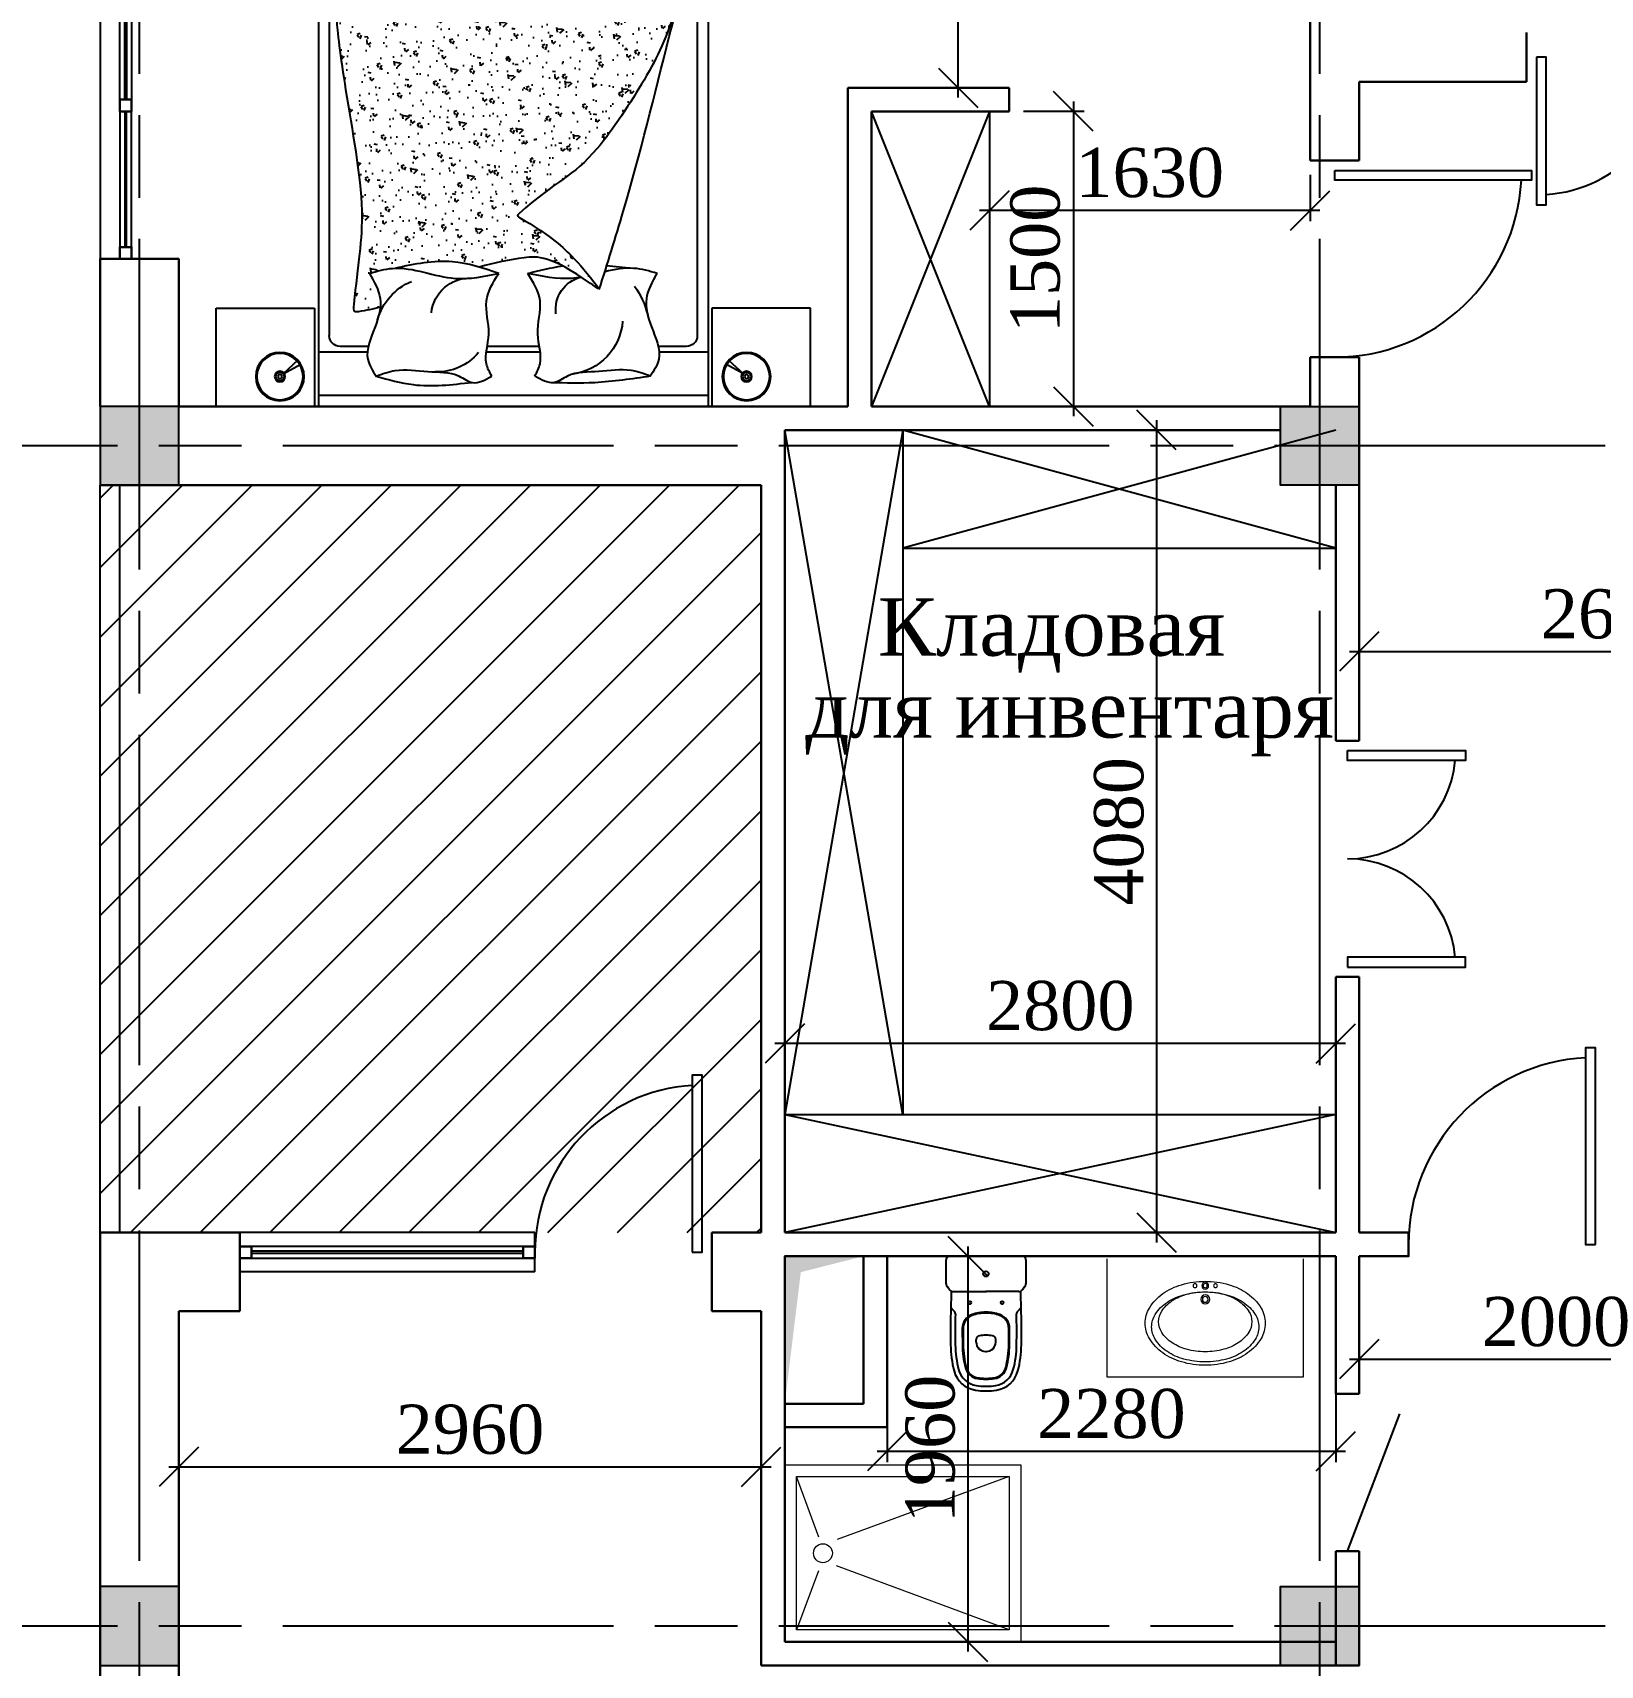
# Model space of a CAD drawing. Header units: inches. Extents: x 2870606 to 3671143, y -733551 to -473558.
# Drawn here: x 3378303 to 3386270, y -512623 to -504323 of the extents above; entities that cross this region are included whole.
import ezdxf

# ---------------------------------------------------------------- set-up
doc = ezdxf.new("R2010")
doc.units = ezdxf.units.IN
doc.header["$MEASUREMENT"] = 0
doc.linetypes.add('ACAD_ISO08W100', pattern=[36, 24, -3, 6, -3])
for name, color, linetype in [('100_FURNITURE', 25, 'Continuous'), ('A_Windows', 160, 'Continuous'), ('SANFURN', 140, 'Continuous'), ('ШРИФТ', 7, 'Continuous')]:
    doc.layers.add(name, color=color, linetype=linetype)
doc.layers.add('_0', color=7, linetype='Continuous', lineweight=25)
doc.styles.add('GENERATED_STYLE_1', font='times.ttf')
doc.styles.add('J~stule', font='dutch.ttf')
doc.linetypes.add('FENCELINE1', pattern='A,0.25,-0.1,[133,ltypeshp.shx,S=0.1,R=0,X=-0.1,Y=0],-0.1,1', length=1.45)
doc.dimstyles.new('J~style', dxfattribs={"dimscale": 100, "dimtxt": 2.5, "dimasz": 2, "dimexe": 0.55, "dimexo": 0.725, "dimtad": 1, "dimdec": 0, "dimdsep": 46, "dimtxsty": 'J~stule', "dimblk": 'OBLIQUE', "dimcen": 2, "dimdle": 0.5, "dimadec": 0, "dimazin": 0, "dimtfac": 1, "dimtdec": 0, "dimtmove": 0, "dimatfit": 3, "dimfxl": 1, "dimarcsym": 0})

# ---------------------------------------------------------------- blocks, each defined once
blk = doc.blocks.new('uouyotyolt')
at = {"layer": 'SANFURN', "lineweight": 15}
for p, q in [((2860162.5, 280610.8), (2860049, 280918.8)), ((2861129, 280918.8), (2860255.1, 280599.2)), ((2861129, 280138.8), (2860252.6, 280464.1)), ((2860160.6, 280439.1), (2860049, 280138.8))]:
    blk.add_line(p, q, dxfattribs=at)
for points in [[(2859989, 280078.8), (2859989, 280978.8), (2861189, 280978.8), (2861189, 280078.8)], [(2860049, 280138.8), (2860049, 280918.8), (2861129, 280918.8), (2861129, 280138.8)]]:
    blk.add_lwpolyline(points, close=True, dxfattribs=at)
blk.add_circle((2860182.8, 280528.8), 48, dxfattribs=at)
blk = doc.blocks.new('_Oblique')
at = {"color": 0, "linetype": 'ByBlock', "lineweight": -2}
blk.add_line((-0.5, -0.5), (0.5, 0.5), dxfattribs=at)
blk = doc.blocks.new('*D641')
at = {"color": 0, "lineweight": -2, "transparency": 16777216}
for p, q in [((3382125.4, -509414.5), (3382125.4, -509516.1)), ((3384925.4, -509414.5), (3384925.4, -509516.1)), ((3384975.4, -509461.1), (3382075.4, -509461.1))]:
    blk.add_line(p, q, dxfattribs=at)
at = {"layer": 'Defpoints', "color": 0, "lineweight": 35, "transparency": 16777216}
for p in [(3382125.4, -509342), (3384925.4, -509342), (3382125.4, -509461.1)]:
    blk.add_point(p, dxfattribs=at)
at = {"color": 0, "lineweight": -2, "transparency": 16777216, "xscale": 200, "yscale": 200, "zscale": 200, "rotation": 180}
blk.add_blockref('_Oblique', (3382125.4, -509461.1), dxfattribs=at)
at = {"color": 0, "lineweight": -2, "transparency": 16777216, "xscale": 200, "yscale": 200, "zscale": 200}
blk.add_blockref('_Oblique', (3384925.4, -509461.1), dxfattribs=at)
at = {"color": 0, "transparency": 16777216, "insert": (3383525.4, -509270.9), "char_height": 250, "attachment_point": 5, "style": 'J~stule'}
blk.add_mtext('2800', dxfattribs=at)
blk = doc.blocks.new('*D642')
at = {"color": 0, "lineweight": -2, "transparency": 16777216}
for p, q in [((3382645.4, -510784), (3382645.4, -511589.9)), ((3384925.4, -510784), (3384925.4, -511589.9)), ((3382595.4, -511534.9), (3384975.4, -511534.9))]:
    blk.add_line(p, q, dxfattribs=at)
at = {"layer": 'Defpoints', "color": 0, "lineweight": 35, "transparency": 16777216}
for p in [(3382645.4, -510711.5), (3384925.4, -510711.5), (3384925.4, -511534.9)]:
    blk.add_point(p, dxfattribs=at)
at = {"color": 0, "lineweight": -2, "transparency": 16777216, "xscale": 200, "yscale": 200, "zscale": 200, "rotation": 180}
blk.add_blockref('_Oblique', (3382645.4, -511534.9), dxfattribs=at)
at = {"color": 0, "lineweight": -2, "transparency": 16777216, "xscale": 200, "yscale": 200, "zscale": 200}
blk.add_blockref('_Oblique', (3384925.4, -511534.9), dxfattribs=at)
at = {"color": 0, "transparency": 16777216, "insert": (3383785.4, -511344.7), "char_height": 250, "attachment_point": 5, "style": 'J~stule'}
blk.add_mtext('2280', dxfattribs=at)
blk = doc.blocks.new('*D643')
at = {"color": 0, "lineweight": -2, "transparency": 16777216}
for p, q in [((3383056.1, -510493.1), (3383056.1, -512553.1)), ((3382927.4, -510543.1), (3383111.1, -510543.1)), ((3382927.4, -512503.1), (3383111.1, -512503.1))]:
    blk.add_line(p, q, dxfattribs=at)
at = {"layer": 'Defpoints', "color": 0, "lineweight": 35, "transparency": 16777216}
for p in [(3382854.9, -510543.1), (3382854.9, -512503.1), (3383056.1, -512503.1)]:
    blk.add_point(p, dxfattribs=at)
at = {"color": 0, "lineweight": -2, "transparency": 16777216, "xscale": 200, "yscale": 200, "zscale": 200}
for p, rotation in [((3383056.1, -510543.1), 90), ((3383056.1, -512503.1), 270)]:
    blk.add_blockref('_Oblique', p, dxfattribs=dict(at, rotation=rotation))
at = {"color": 0, "transparency": 16777216, "insert": (3382865.2, -511523.1), "char_height": 250, "attachment_point": 5, "rotation": 90, "style": 'J~stule'}
blk.add_mtext('1960', dxfattribs=at)
blk = doc.blocks.new('*D644')
at = {"color": 0, "lineweight": -2, "transparency": 16777216}
for p, q in [((3384014.7, -506293.1), (3384014.7, -510473.1)), ((3384004.2, -506343.1), (3384069.7, -506343.1)), ((3384004.2, -510423.1), (3384069.7, -510423.1))]:
    blk.add_line(p, q, dxfattribs=at)
at = {"layer": 'Defpoints', "color": 0, "lineweight": 35, "transparency": 16777216}
for p in [(3383931.7, -506343.1), (3383931.7, -510423.1), (3384014.7, -510423.1)]:
    blk.add_point(p, dxfattribs=at)
at = {"color": 0, "lineweight": -2, "transparency": 16777216, "xscale": 200, "yscale": 200, "zscale": 200}
for p, rotation in [((3384014.7, -506343.1), 90), ((3384014.7, -510423.1), 270)]:
    blk.add_blockref('_Oblique', p, dxfattribs=dict(at, rotation=rotation))
at = {"color": 0, "transparency": 16777216, "insert": (3383824.5, -508383.1), "char_height": 250, "attachment_point": 5, "rotation": 90, "style": 'J~stule'}
blk.add_mtext('4080', dxfattribs=at)
blk = doc.blocks.new('cu')
at = {"layer": '_0'}
for p, q in [((0, 0), (0, 186.3)), ((18.2, 200), (141, 200)), ((279, 158.9), (261.5, 176.4)), ((180, 164), (180, 0)), ((0, -2.5), (0, 0)), ((180, -2.5), (180, 0)), ((437, 47), (424.3, 47)), ((0, -5), (0, -2.5)), ((0, -191.3), (0, -5)), ((180, -2.5), (180, -5)), ((180, -169), (180, -5)), ((437, -52), (424.3, -52)), ((279, -163.9), (261.5, -181.4)), ((141, -205), (18.2, -205))]:
    blk.add_line(p, q, dxfattribs=at)
for centre, radius in [((236, 80), 7.5), ((90.2, -2.5), 13.5), ((90.2, -2.5), 13.5), ((236, -85), 7.5)]:
    blk.add_circle(centre, radius, dxfattribs=at)
for centre, radius, start, end in [((8, 186.3), 8, 155.21151, 180.00003), ((18.2, 180), 20, 90, 150.98314), ((141, 181), 19, 34.93724, 90), ((164.8, 197.6), 10, 214.93724, 253.78478), ((155, 164), 25, 23.37762, 73.78478), ((383, -5322.3), 5500, 89.29054, 92.13617), ((155, 164), 25, 360, 23.37762), ((444.2, -372.6), 550, 75.46051, 89.29054), ((293.1, 173), 20, 225, 270.93637), ((383, -5322.3), 5476, 89.29054, 90.93637), ((367.5, 42.7), 75, 90.1648, 160.01601), ((367.5, 42.7), 71, 90.1648, 160.01601), ((383, -5322.3), 5440, 89.29054, 90.1648), ((383, -5322.3), 5436, 89.29054, 90.1648), ((444.2, -372.6), 490, 75.46051, 89.29054), ((444.2, -372.6), 486, 75.46051, 89.29054), ((444.2, -372.6), 526, 75.46051, 89.29054), ((548.7, 30), 70, 8.81618, 75.46052), ((548.7, 30), 74, 8.81618, 75.46052), ((548.7, 30), 110, 8.81618, 75.46052), ((548.7, 30), 134, 8.81618, 75.46052), ((485, 0), 200, 160.01601, 180), ((485, 0), 200, 180, 180.71622), ((485, 0), 196, 160.01601, 180), ((485, 0), 196, 180, 180.73083), ((582, 0), 180, 170.28485, 180), ((424.3, 27), 20, 90, 170.28485), ((437, 0), 47, 0, 90), ((437, 0), 47, 356.95091, 0), ((355, 0), 266, 0, 8.81618), ((355, 0), 266, 359.4615, 0), ((355, 0), 270, 0, 8.81618), ((355, 0), 270, 359.46948, 0), ((355, 0), 306, 0, 8.81618), ((355, 0), 306, 359.53189, 0), ((355, 0), 330, 0, 8.81618), ((485, -5), 200, 179.28378, 180), ((485, -5), 200, 180, 199.98399), ((485, -5), 196, 179.26917, 180), ((485, -5), 196, 180, 199.98399), ((367.5, -47.7), 75, 199.98399, 269.8352), ((367.5, -47.7), 71, 199.98399, 269.8352), ((582, 0), 180, 180, 180.7958), ((582, -5), 180, 179.2042, 180), ((582, -5), 180, 180, 189.71515), ((424.3, -32), 20, 189.71515, 270), ((437, -5), 47, 270, 0), ((437, -5), 47, 0, 3.04909), ((548.7, -35), 70, 284.53948, 351.18382), ((548.7, -35), 74, 284.53948, 351.18382), ((548.7, -35), 110, 284.53948, 351.18382), ((548.7, -35), 134, 284.53948, 351.18382), ((355, -5), 266, 351.18382, 0), ((355, -5), 266, 0, 0.5385), ((355, -5), 270, 351.18382, 0), ((355, -5), 270, 0, 0.53052), ((355, -5), 306, 351.18382, 0), ((355, -5), 306, 0, 0.46811), ((355, -5), 330, 351.18382, 0), ((355, 0), 330, 359.56594, 0), ((355, -5), 330, 0, 0.43406), ((293.1, -178), 20, 89.06363, 135), ((383, 5317.3), 5476, 269.06363, 270.70946), ((383, 5317.3), 5436, 269.8352, 270.70946), ((383, 5317.3), 5440, 269.8352, 270.70946), ((444.2, 367.6), 486, 270.70946, 284.53949), ((444.2, 367.6), 490, 270.70946, 284.53949), ((444.2, 367.6), 526, 270.70946, 284.53949), ((444.2, 367.6), 550, 270.70946, 284.53949), ((8, -191.3), 8, 179.99997, 204.78849), ((18.2, -185), 20, 209.01686, 270), ((141, -186), 19, 270, 325.06276), ((164.8, -202.6), 10, 106.21522, 145.06276), ((155, -169), 25, 286.21522, 336.62238), ((155, -169), 25, 336.62238, 0), ((383, 5317.3), 5500, 267.86383, 270.70946)]:
    blk.add_arc(centre, radius, start, end, dxfattribs=at)
blk = doc.blocks.new('ITYIR6')
at = {"lineweight": 13, "elevation": -58.9}
blk.add_lwpolyline([(2899772.1, 225462.1), (2899772.1, 224862.1), (2898772.1, 224862.1), (2898772.1, 225462.1)], dxfattribs=at)
at = {"lineweight": 13}
for centre, radius in [((2899219.9, 225324.7, -58.9), 9.72), ((2899272.1, 225255.3, -58.9), 23.1), ((2899272.1, 225324.7, -58.9), 17.3), ((2899272.1, 225255.3, -58.9), 14.7), ((2899272.1, 225324.7, -58.9), 10.5), ((2899324.1, 225324.7, -58.9), 9.72)]:
    blk.add_circle(centre, radius, dxfattribs=at)
for centre, radius, start, end in [((2899272.1, 224912.8, -58.9), 434.2, 90, 106.16225), ((2899272.1, 224912.8, -58.9), 434.2, 73.83775, 90), ((2899192.5, 225090.2, -58.9), 237.1, 124.97931, 149.37391), ((2899240.6, 225021.4, -58.9), 321.1, 106.16225, 124.97931), ((2899240.4, 224994.9, -58.9), 294.2, 105.14659, 123.16508), ((2899243.9, 225032.2, -58.9), 257.5, 104.90006, 122.71568), ((2899272.1, 224878, -58.9), 415.4, 90, 105.14659), ((2899272.1, 224926.1, -58.9), 367.3, 90, 104.90006), ((2899272.1, 224926.1, -58.9), 367.3, 75.09994, 90), ((2899272.1, 224878, -58.9), 415.4, 74.85341, 90), ((2899300.3, 225032.2, -58.9), 257.5, 57.28432, 75.09994), ((2899303.7, 224994.9, -58.9), 294.2, 56.83492, 74.85341), ((2899303.6, 225021.4, -58.9), 321.1, 55.02069, 73.83775), ((2899351.7, 225090.2, -58.9), 237.1, 30.62609, 55.02069), ((2899119, 225133.7, -58.9), 151.8, 149.37391, 180), ((2899118.7, 225115.4, -58.9), 119, 147.63235, 180), ((2899192.1, 225068.8, -58.9), 205.9, 123.16508, 147.63235), ((2899135.5, 225141.3, -58.9), 100.1, 147.18544, 180), ((2899200.8, 225099.1, -58.9), 177.9, 122.71568, 147.18544), ((2899343.3, 225099.1, -58.9), 177.9, 32.81456, 57.28432), ((2899352, 225068.8, -58.9), 205.9, 32.36765, 56.83492), ((2899408.7, 225141.3, -58.9), 100.1, 0, 32.81456), ((2899425.4, 225115.4, -58.9), 119, 0, 32.36765), ((2899425.1, 225133.7, -58.9), 151.8, 0, 30.62609), ((2899119, 225133.7, -58.9), 151.8, 180, 210.62609), ((2899118.7, 225115.4, -58.9), 119, 180, 212.36765), ((2899135.5, 225141.3, -58.9), 100.1, 180, 212.81456), ((2899408.7, 225141.3, -58.9), 100.1, 327.18544, 0), ((2899425.4, 225115.4, -58.9), 119, 327.63235, 0), ((2899425.1, 225133.7, -58.9), 151.8, 329.37391, 0), ((2899192.5, 225177.2, -58.9), 237.1, 210.62609, 235.02069), ((2899192.1, 225161.9, -58.9), 205.9, 212.36765, 236.83492), ((2899200.8, 225183.4, -58.9), 177.9, 212.81456, 237.28432), ((2899243.9, 225250.4, -58.9), 257.5, 237.28432, 255.09994), ((2899300.3, 225250.4, -58.9), 257.5, 284.90006, 302.71568), ((2899343.3, 225183.4, -58.9), 177.9, 302.71568, 327.18544), ((2899352, 225161.9, -58.9), 205.9, 303.16508, 327.63235), ((2899351.7, 225177.2, -58.9), 237.1, 304.97931, 329.37391), ((2899240.6, 225246, -58.9), 321.1, 235.02069, 253.83775), ((2899240.4, 225235.8, -58.9), 294.2, 236.83492, 254.85341), ((2899272.1, 225354.6, -58.9), 434.2, 253.83775, 270), ((2899272.1, 225352.7, -58.9), 415.4, 254.85341, 270), ((2899272.1, 225356.5, -58.9), 367.3, 255.09994, 270), ((2899272.1, 225356.5, -58.9), 367.3, 270, 284.90006), ((2899272.1, 225352.7, -58.9), 415.4, 270, 285.14659), ((2899272.1, 225354.6, -58.9), 434.2, 270, 286.16225), ((2899303.7, 225235.8, -58.9), 294.2, 285.14659, 303.16508), ((2899303.6, 225246, -58.9), 321.1, 286.16225, 304.97931)]:
    blk.add_arc(centre, radius, start, end, dxfattribs=at)
blk = doc.blocks.new('*D647')
at = {"color": 0, "lineweight": -2, "transparency": 16777216}
for p, q in [((3383165.3, -505045.6), (3383165.3, -505281.7)), ((3384795.4, -505045.6), (3384795.4, -505281.7)), ((3384845.4, -505226.7), (3383115.3, -505226.7))]:
    blk.add_line(p, q, dxfattribs=at)
at = {"layer": 'Defpoints', "color": 0, "lineweight": 35, "transparency": 16777216}
for p in [(3383165.3, -504973.1), (3384795.4, -504973.1), (3383165.3, -505226.7)]:
    blk.add_point(p, dxfattribs=at)
at = {"color": 0, "lineweight": -2, "transparency": 16777216, "xscale": 200, "yscale": 200, "zscale": 200, "rotation": 180}
blk.add_blockref('_Oblique', (3383165.3, -505226.7), dxfattribs=at)
at = {"color": 0, "lineweight": -2, "transparency": 16777216, "xscale": 200, "yscale": 200, "zscale": 200}
blk.add_blockref('_Oblique', (3384795.4, -505226.7), dxfattribs=at)
at = {"color": 0, "transparency": 16777216, "insert": (3383980.3, -505035.8), "char_height": 250, "attachment_point": 5, "style": 'J~stule'}
blk.add_mtext('1630', dxfattribs=at)
blk = doc.blocks.new('*D648')
at = {"color": 0, "lineweight": -2, "transparency": 16777216}
for p, q in [((3383591.9, -504673.1), (3383591.9, -506273.1)), ((3383337.8, -504723.1), (3383646.9, -504723.1)), ((3383337.8, -506223.1), (3383646.9, -506223.1))]:
    blk.add_line(p, q, dxfattribs=at)
at = {"layer": 'Defpoints', "color": 0, "lineweight": 35, "transparency": 16777216}
for p in [(3383265.3, -504723.1), (3383265.3, -506223.1), (3383591.9, -506223.1)]:
    blk.add_point(p, dxfattribs=at)
at = {"color": 0, "lineweight": -2, "transparency": 16777216, "xscale": 200, "yscale": 200, "zscale": 200}
for p, rotation in [((3383591.9, -504723.1), 90), ((3383591.9, -506223.1), 270)]:
    blk.add_blockref('_Oblique', p, dxfattribs=dict(at, rotation=rotation))
at = {"color": 0, "transparency": 16777216, "insert": (3383399.2, -505473.1), "char_height": 250, "attachment_point": 5, "rotation": 90, "style": 'J~stule'}
blk.add_mtext('1500', dxfattribs=at)
blk = doc.blocks.new('*D649')
at = {"color": 0, "lineweight": -2, "transparency": 16777216}
for p, q in [((3379045.4, -511312.8), (3379045.4, -511669.5)), ((3382005.4, -511312.8), (3382005.4, -511669.5)), ((3378995.4, -511614.5), (3382055.4, -511614.5))]:
    blk.add_line(p, q, dxfattribs=at)
at = {"layer": 'Defpoints', "color": 0, "lineweight": 35, "transparency": 16777216}
for p in [(3379045.4, -511240.3), (3382005.4, -511240.3), (3382005.4, -511614.5)]:
    blk.add_point(p, dxfattribs=at)
at = {"color": 0, "lineweight": -2, "transparency": 16777216, "xscale": 200, "yscale": 200, "zscale": 200, "rotation": 180}
blk.add_blockref('_Oblique', (3379045.4, -511614.5), dxfattribs=at)
at = {"color": 0, "lineweight": -2, "transparency": 16777216, "xscale": 200, "yscale": 200, "zscale": 200}
blk.add_blockref('_Oblique', (3382005.4, -511614.5), dxfattribs=at)
at = {"color": 0, "transparency": 16777216, "insert": (3380525.4, -511424.5), "char_height": 250, "attachment_point": 5, "style": 'J~stule'}
blk.add_mtext('2960', dxfattribs=at)
blk = doc.blocks.new('*D651')
at = {"color": 0, "lineweight": -2, "transparency": 16777216}
for p, q in [((3385045.4, -507316.8), (3385045.4, -507524.2)), ((3387645.4, -507316.8), (3387645.4, -507524.2)), ((3384995.4, -507469.2), (3387695.4, -507469.2))]:
    blk.add_line(p, q, dxfattribs=at)
at = {"layer": 'Defpoints', "color": 0, "lineweight": 35, "transparency": 16777216}
for p in [(3385045.4, -507244.3), (3387645.4, -507244.3), (3387645.4, -507469.2)]:
    blk.add_point(p, dxfattribs=at)
at = {"color": 0, "lineweight": -2, "transparency": 16777216, "xscale": 200, "yscale": 200, "zscale": 200, "rotation": 180}
blk.add_blockref('_Oblique', (3385045.4, -507469.2), dxfattribs=at)
at = {"color": 0, "lineweight": -2, "transparency": 16777216, "xscale": 200, "yscale": 200, "zscale": 200}
blk.add_blockref('_Oblique', (3387645.4, -507469.2), dxfattribs=at)
at = {"color": 0, "transparency": 16777216, "insert": (3386345.4, -507279.2), "char_height": 250, "attachment_point": 5, "style": 'J~stule'}
blk.add_mtext('2600', dxfattribs=at)
blk = doc.blocks.new('*D695')
at = {"color": 0, "lineweight": -2, "transparency": 16777216}
for p, q in [((3385045.4, -510851.7), (3385045.4, -511122.1)), ((3387045.4, -510851.8), (3387045.4, -511122.1)), ((3384995.4, -511067.1), (3387095.4, -511067.1))]:
    blk.add_line(p, q, dxfattribs=at)
at = {"layer": 'Defpoints', "color": 0, "lineweight": 35, "transparency": 16777216}
for p in [(3385045.4, -510779.2), (3387045.4, -510779.3, 2.9), (3387045.4, -511067.1)]:
    blk.add_point(p, dxfattribs=at)
at = {"color": 0, "lineweight": -2, "transparency": 16777216, "xscale": 200, "yscale": 200, "zscale": 200, "rotation": 180}
blk.add_blockref('_Oblique', (3385045.4, -511067.1), dxfattribs=at)
at = {"color": 0, "lineweight": -2, "transparency": 16777216, "xscale": 200, "yscale": 200, "zscale": 200}
blk.add_blockref('_Oblique', (3387045.4, -511067.1), dxfattribs=at)
at = {"color": 0, "transparency": 16777216, "insert": (3386045.4, -510877.1), "char_height": 250, "attachment_point": 5, "style": 'J~stule'}
blk.add_mtext('2000', dxfattribs=at)
blk = doc.blocks.new('*D697')
at = {"color": 0, "lineweight": -2, "transparency": 16777216}
for p, q in [((3383006.3, -504653.1), (3383006.3, -502193.1)), ((3382687.8, -502243.1), (3383061.3, -502243.1)), ((3382788.5, -504603.1), (3383061.3, -504603.1))]:
    blk.add_line(p, q, dxfattribs=at)
at = {"layer": 'Defpoints', "color": 0, "lineweight": 35, "transparency": 16777216}
for p in [(3382615.3, -502243.1), (3383006.3, -502243.1), (3382716, -504603.1)]:
    blk.add_point(p, dxfattribs=at)
at = {"color": 0, "lineweight": -2, "transparency": 16777216, "xscale": 200, "yscale": 200, "zscale": 200}
for p, rotation in [((3383006.3, -502243.1), 90), ((3383006.3, -504603.1), 270)]:
    blk.add_blockref('_Oblique', p, dxfattribs=dict(at, rotation=rotation))
at = {"color": 0, "transparency": 16777216, "insert": (3382816.3, -503423.1), "char_height": 250, "attachment_point": 5, "rotation": 90, "style": 'J~stule'}
blk.add_mtext('2360', dxfattribs=at)
blk = doc.blocks.new('*U75')
at = {"color": 7, "lineweight": 30}
for points in [[(0, 60), (60, 60), (60, 0), (0, 0)], [(810, 60), (750, 60), (750, 0), (810, 0)]]:
    blk.add_lwpolyline(points, close=True, dxfattribs=at)
at = {"color": 4, "lineweight": 25}
for points in [[(60, 60), (750, 60), (750, 0), (60, 0)], [(60, 35), (750, 35), (750, 25), (60, 25)]]:
    blk.add_lwpolyline(points, close=True, dxfattribs=at)
blk = doc.blocks.new('*U65')
at = {"color": 7, "lineweight": 30}
for points in [[(0, 60), (60, 60), (60, 0), (0, 0)], [(1500, 60), (1440, 60), (1440, 0), (1500, 0)]]:
    blk.add_lwpolyline(points, close=True, dxfattribs=at)
at = {"color": 4, "lineweight": 25}
for points in [[(60, 60), (1440, 60), (1440, 0), (60, 0)], [(60, 35), (1440, 35), (1440, 25), (60, 25)]]:
    blk.add_lwpolyline(points, close=True, dxfattribs=at)
blk = doc.blocks.new('iy6tito6ot76o')
at = {"layer": '100_FURNITURE'}
h = blk.add_hatch(dxfattribs=at)
h.set_pattern_fill('AR-CONC', color=256, angle=180, style=0)
h.set_pattern_definition([(230, (2869573.83, 216895.09), (-182.18467, 15.9391), [19.05, -209.55]), (175, (2869573.83, 216895.1), (35.2428, -191.05664), [15.24, -167.64]), (280.451, (2869558.65, 216896.42), (-146.9425, -175.1167), [16.19, -178.09]), (226.1842, (2869573.83, 216844.3), (-271.079, 42.0423), [28.575, -314.325]), (276.6356, (2869551.24, 216847.8), (-237.4042, -247.4256), [24.285, -267.135]), (171.184, (2869573.83, 216844.3), (-237.4046, -247.4251), [22.86, -251.46]), (201, (2869548.43, 216856.99), (-151.6149, 102.2655), [19.05, -209.55]), (146, (2869548.43, 216857), (-61.802, -184.188), [15.24, -167.64]), (251.4514, (2869535.8, 216865.51), (-213.4165, -81.92286), [16.19, -178.09]), (217.5, (2869573.83, 216895.09), (-3.0886, -84.55504), [0, -165.608, 0, -170.18, 0, -168.275]), (187.5, (2869573.83, 216895.09), (-66.81966, -100.18057), [0, -97.028, 0, -161.798, 0, -64.135]), (147.5, (2869630.474, 216895.09), (-135.590595, 5.72874), [0, -63.5, 0, -198.12, 0, -262.89]), (137.5, (2869655.87, 216895.09), (-148.12918, -25.4265), [0, -82.55, 0, -131.572, 0, -186.69])])
edge = h.paths.add_edge_path()
edge.add_spline(control_points=[(2850367.2, 262864), (2850389.4, 262654.6), (2850440.9, 262169.8), (2850463.6, 261479.6), (2850367.5, 261149.4), (2850389.5, 261156.6), (2850404.1, 261161.5), (2850404.7, 261161.7)], knot_values=[5766.267478, 5766.267478, 5766.267478, 5766.267478, 6326.544882, 7063.125625, 7075.853468, 7104.137891, 7105.215597, 7105.215597, 7105.215597, 7105.215597], degree=3, periodic=0)
edge.add_spline(control_points=[(2850404.7, 261161.7), (2850593, 261224.6), (2850752.5, 261295.9), (2851288, 261646.3), (2851309.4, 261782), (2851491, 261982.6), (2851582.2, 261825.2), (2851682.7, 261708.1), (2851788, 261619.1), (2851869.7, 261557.4), (2851832.7, 261609.1), (2851812.4, 261639), (2851802.7, 261653.8)], knot_values=[7105.215597, 7105.215597, 7105.215597, 7105.215597, 7482.255608, 7822.118426, 8365.070605, 8376.683952, 8384.467459, 8620.875161, 8806.816714, 8824.217175, 8839.174614, 8855.523867, 8855.523867, 8855.523867, 8855.523867], degree=3, periodic=0)
edge.add_arc((2851966.2, 261616.1), 167.9, 526.97885, 526.97996, ccw=False)
edge.add_spline(control_points=[(2851802.7, 261653.8), (2851779, 261690), (2851760.5, 261721.1), (2851746.3, 261748.3)], knot_values=[8855.523867, 8855.523867, 8855.523867, 8855.523867, 8895.532423, 8895.532423, 8895.532423, 8895.532423], degree=3, periodic=0)
edge.add_spline(control_points=[(2851746.3, 261748.3), (2851694.4, 261847.4), (2851703.8, 261964.3), (2851729.9, 262096.9), (2851751.6, 262173.7)], knot_values=[8895.532423, 8895.532423, 8895.532423, 8895.532423, 9041.086843, 9254.378307, 9254.378307, 9254.378307, 9254.378307], degree=3, periodic=0)
edge.add_spline(control_points=[(2851751.6, 262173.7), (2851738.6, 262218.6), (2851707, 262358.1), (2851737.1, 262501.7), (2851757.5, 262598.9)], knot_values=[94.285977, 94.285977, 94.285977, 94.285977, 220.862167, 485.908125, 485.908125, 485.908125, 485.908125], degree=3, periodic=0)
edge.add_spline(control_points=[(2851757.5, 262598.9), (2851757.6, 262603.6), (2851759.9, 262647.6), (2851772.5, 262691.4), (2851783.7, 262730.5)], knot_values=[0, 0, 0, 0, 13.110285, 122.324981, 122.324981, 122.324981, 122.324981], degree=3, periodic=0)
edge.add_spline(control_points=[(2851783.7, 262730.5), (2851825.7, 262706.3), (2851881.3, 262674.3), (2851940.6, 262674.3), (2851955.1, 262675.8)], knot_values=[0, 0, 0, 0, 126.546295, 167.288555, 167.288555, 167.288555, 167.288555], degree=3, periodic=0)
edge.add_spline(control_points=[(2851955.1, 262675.8), (2851965.2, 262710.7), (2851974.6, 262752.8), (2851982.1, 262812.5), (2851747.2, 262790.7), (2851480.4, 262735), (2850869.8, 262853.1), (2850438.8, 262906.9), (2850513.6, 262885.6), (2850371.1, 262898.6), (2850368.3, 262874), (2850367.2, 262864)], knot_values=[3985.05903, 3985.05903, 3985.05903, 3985.05903, 4080.88352, 4095.097586, 4129.948642, 4553.773643, 5047.299708, 5447.379817, 5706.978712, 5742.134282, 5766.267478, 5766.267478, 5766.267478, 5766.267478], degree=3, periodic=0)
for p, q in [((2852460.1, 263509.7), (2851960, 263509.7)), ((2851960, 263509.7), (2851960, 263009.3)), ((2852460.1, 263009.3), (2852460.1, 263509.7)), ((2852225.7, 263094.2), (2852294.2, 263169.5)), ((2852294.2, 263169.5), (2852245.4, 263079.6)), ((2850252.1, 261009.6), (2850252.1, 262989.6)), ((2850252.1, 262989.6), (2852460.1, 262989.6)), ((2851960, 263009.3), (2852460.1, 263009.3)), ((2852184.8, 262741.2), (2852184.8, 262989.6)), ((2852404.7, 261009.6), (2852404.7, 262989.6)), ((2852460.1, 261009.6), (2852460.1, 262989.6)), ((2850307.1, 261119.6), (2850307.1, 262879.6)), ((2850362.1, 262934.6), (2852100.3, 262934.6)), ((2852155.3, 262736.7), (2852155.3, 262879.6)), ((2852155.3, 261867), (2852155.3, 262132.2)), ((2852184.8, 261862.5), (2852184.8, 262136.8)), ((2852155.3, 261119.6), (2852155.3, 261262.6)), ((2852184.8, 261009.6), (2852184.8, 261258.1)), ((2850362.1, 261064.6), (2852100.3, 261064.6)), ((2850252.1, 261009.6), (2852460.1, 261009.6)), ((2851960, 260489.5), (2851960, 260989.9)), ((2851960, 260989.9), (2852460.1, 260989.9)), ((2852460.1, 260989.9), (2852460.1, 260489.5)), ((2852225.7, 260905.1), (2852294.2, 260829.7)), ((2852294.2, 260829.7), (2852245.4, 260919.7)), ((2852460.1, 260489.5), (2851960, 260489.5))]:
    blk.add_line(p, q, dxfattribs=at)
for centre, radius in [((2852308.5, 263185.3), 123.2), ((2852308.5, 263185.3), 117.5), ((2852308.5, 263185.3), 27), ((2852308.5, 263185.3), 21.3), ((2852308.5, 263185.3), 10), ((2852308.5, 260813.9), 123.2), ((2852308.5, 260813.9), 117.5), ((2852308.5, 260813.9), 27), ((2852308.5, 260813.9), 21.3), ((2852308.5, 260813.9), 10)]:
    blk.add_circle(centre, radius, dxfattribs=at)
for centre, radius, start, end in [((2852100.3, 262879.6), 55, 0, 90), ((2852103.3, 262398.3), 303.3, 106.10155, 156.90491), ((2852003.2, 262220.7), 195.6, 95.30374, 182.10826), ((2852009.3, 262387.1), 275.3, 310.1552, 1.89049), ((2851966.2, 261616.1), 167.9, 82.30633, 166.97918), ((2852005.4, 261736.6), 293.4, 274.16106, 352.34383), ((2852098.9, 261736.2), 432.5, 234.77821, 256.11832), ((2850362.1, 261119.6), 55, 180, 270), ((2852100.3, 261119.6), 55, 270, 0)]:
    blk.add_arc(centre, radius, start, end, dxfattribs=at)
for points, knots in [([(2851955.1, 262675.8), (2851965.2, 262710.7), (2851974.6, 262752.8), (2851982.1, 262812.5), (2851747.2, 262790.7), (2851480.4, 262735), (2850869.8, 262853.1), (2850438.8, 262906.9), (2850513.6, 262885.6), (2850371.1, 262898.6), (2850368.3, 262874), (2850367.2, 262864)], [3985.05903, 3985.05903, 3985.05903, 3985.05903, 4080.88352, 4095.097586, 4129.948642, 4553.773643, 5047.299708, 5447.379817, 5706.978712, 5742.134282, 5766.267478, 5766.267478, 5766.267478, 5766.267478]), ([(2850367.2, 262864), (2850389.4, 262654.6), (2850440.9, 262169.8), (2850463.6, 261479.6), (2850367.5, 261149.4), (2850586.3, 261221.6), (2850752, 261295.6), (2851288, 261646.3), (2851309.4, 261782), (2851491, 261982.6), (2851582.2, 261825.2), (2851682.7, 261708.1), (2851788, 261619.1), (2851869.7, 261557.4), (2851691.7, 261806.2), (2851699.7, 261943.5), (2851729.9, 262096.9), (2851751.6, 262173.7)], [5766.267478, 5766.267478, 5766.267478, 5766.267478, 6326.544882, 7063.125625, 7075.853468, 7104.137891, 7482.255608, 7822.118426, 8365.070605, 8376.683952, 8384.467459, 8620.875161, 8806.816714, 8824.217175, 8839.174614, 9041.086843, 9254.378307, 9254.378307, 9254.378307, 9254.378307]), ([(2851802.7, 261653.8), (2851805.7, 261670.6), (2851818.1, 261761.1), (2851799.1, 261851.8), (2851783.7, 261925.7)], [355.798164, 355.798164, 355.798164, 355.798164, 402.016842, 604.685285, 604.685285, 604.685285, 604.685285]), ([(2851783.7, 261268.8), (2851772.5, 261307.9), (2851747.1, 261396.1), (2851763.8, 261485.2), (2851775.5, 261535)], [0, 0, 0, 0, 109.214696, 246.634525, 246.634525, 246.634525, 246.634525])]:
    blk.add_open_spline(points, degree=3, knots=knots, dxfattribs=at)
for points in [[(2851783.7, 262730.5), (2851758.2, 262613), (2851809.2, 262295), (2851783.7, 262073.6)], [(2851783.7, 262730.5), (2851911.9, 262676.2), (2852054.8, 262701.9), (2852220.5, 262739), (2852306.4, 262696.2)], [(2852306.4, 262696.2), (2852277.7, 262599.1), (2852283, 262433.9), (2852306.4, 262275.1), (2852338.8, 262206.9), (2852306.4, 262109.1)], [(2852306.4, 262696.2), (2852349.4, 262508.8), (2852338, 262210.7)], [(2851783.7, 262073.6), (2851724.6, 262309.2), (2851757.5, 262598.9)], [(2852306.4, 262109.1), (2852243.8, 262135.8), (2852092.5, 262123.9), (2851923.3, 262135.8), (2851783.7, 262073.6)], [(2852306.4, 261890.1), (2852243.8, 261863.4), (2852092.5, 261875.3), (2851923.3, 261863.4), (2851783.7, 261925.7)], [(2852306.4, 261303.1), (2852277.7, 261400.1), (2852283, 261565.3), (2852306.4, 261724.1), (2852338.8, 261792.3), (2852306.4, 261890.1)], [(2852306.4, 261303.1), (2852339.4, 261585.8), (2852339.7, 261806.8)], [(2851866.6, 261563), (2851468.8, 261440.2), (2850580, 261206.6), (2850378.6, 261155)], [(2851783.7, 261268.8), (2851911.9, 261323), (2852054.8, 261297.3), (2852220.5, 261260.2), (2852306.4, 261303.1)]]:
    blk.add_spline(points, degree=3, dxfattribs=at)
for points in [[(2851783.7, 261925.7), (2851769.1, 261866.7), (2851754.6, 261807.7), (2851746.3, 261748.3)], [(2851743.8, 261525.2), (2851747.4, 261482), (2851752.5, 261438.7), (2851757.7, 261395.4)]]:
    blk.add_open_spline(points, degree=3, dxfattribs=at)

msp = doc.modelspace()

# ---------------------------------------------------------------- hatches: boundary and pattern name
h = msp.add_hatch(color=256)
h.dxf.hatch_style = 1
h.paths.add_polyline_path([(3379045.37, -506623.13), (3379045.37, -506223.13), (3378645.37, -506223.13), (3378645.37, -506623.13)])
h = msp.add_hatch(color=256)
h.dxf.hatch_style = 1
h.paths.add_polyline_path([(3384645.37, -506623.13), (3384645.37, -506223.13), (3385045.37, -506223.13), (3385045.37, -506623.13)])
h = msp.add_hatch()
h.set_pattern_fill('ANSI31', color=72, scale=2000)
h.set_pattern_definition([(45, (336968.68, 116568.67), (-176.776695, 176.776695), [])])
h.paths.add_polyline_path([(3382005.37, -506623.13), (3378645.37, -506623.13), (3378645.37, -510423.13), (3382005.37, -510423.13)])
h = msp.add_hatch(color=256)
h.dxf.hatch_style = 1
h.paths.add_polyline_path([(3379045.37, -512623.13), (3379045.37, -512223.13), (3378645.37, -512223.13), (3378645.37, -512623.13)])
h = msp.add_hatch(color=256)
h.dxf.hatch_style = 1
h.paths.add_polyline_path([(3384645.37, -512623.13), (3384645.37, -512223.13), (3385045.37, -512223.13), (3385045.37, -512623.13)])

# ---------------------------------------------------------------- linework, layer by layer
at = {"color": 252, "linetype": 'ACAD_ISO08W100', "ltscale": 70}
for p, q in [((3378845.37, -524692.02), (3378845.37, -496403.85)), ((3384845.37, -524692.02), (3384845.37, -496403.85)), ((3441734.29, -506423.13), (3375840.6, -506423.13)), ((3441734.29, -512423.13), (3375840.6, -512423.13))]:
    msp.add_line(p, q, dxfattribs=at)
for p, q in [((3378645.37, -502243.14), (3378645.37, -505473.13)), ((3383165.32, -504723.13), (3382565.32, -506223.13)), ((3383165.32, -506223.13), (3382565.32, -504723.13)), ((3383165.32, -504723.13), (3383165.32, -506223.13)), ((3382725.37, -506343.13), (3382125.37, -509823.13)), ((3382725.37, -509823.13), (3382125.37, -506343.13)), ((3382725.37, -506343.13), (3382725.37, -509823.13)), ((3384925.37, -506943.13), (3382725.37, -506343.13)), ((3384925.37, -506343.13), (3382725.37, -506943.13)), ((3378645.37, -510423.13), (3378645.37, -506623.13)), ((3382725.37, -506943.13), (3384925.37, -506943.13)), ((3382125.37, -509823.13), (3384925.37, -509823.13)), ((3382125.37, -509823.13), (3384925.37, -510423.13)), ((3384925.37, -509823.13), (3382125.37, -510423.13)), ((3380855.37, -510423.13), (3379355.37, -510423.13)), ((3380855.37, -510623.13), (3380855.37, -510423.13)), ((3380855.37, -510623.13), (3379355.37, -510623.13)), ((3384985.37, -512043.13), (3385251.16, -511345.37))]:
    msp.add_line(p, q)
at = {"lineweight": 30}
for p, q in [((3384795.37, -502243.14), (3384795.37, -504973.13)), ((3385895.37, -504323.13, -143.12), (3385895.37, -504573.13, -143.12)), ((3382445.32, -506223.13), (3382445.32, -504603.13)), ((3382445.32, -504603.13), (3383265.32, -504603.13)), ((3383265.32, -504723.13), (3383265.32, -504603.13)), ((3385045.37, -504573.13), (3385045.37, -504973.13)), ((3385895.37, -504573.13), (3385045.37, -504573.13, 30.28)), ((3382565.32, -504723.13), (3383265.32, -504723.13)), ((3382565.32, -506223.13), (3382565.32, -504723.13)), ((3384795.37, -504973.13), (3385045.37, -504973.13)), ((3384795.37, -505973.13), (3384795.37, -506223.13)), ((3384795.37, -505973.13), (3385045.37, -505973.13)), ((3385045.37, -506223.13), (3385045.37, -505973.13)), ((3385045.37, -505973.13), (3385045.37, -507923.13)), ((3379045.37, -506223.13), (3382445.32, -506223.13)), ((3382565.32, -506223.13), (3384795.37, -506223.13)), ((3382125.37, -506343.13), (3382125.37, -510423.13)), ((3382125.37, -506343.13), (3384645.37, -506343.13)), ((3378645.37, -506623.13), (3382005.37, -506623.13)), ((3382005.37, -506623.13), (3382005.37, -510423.13)), ((3384925.37, -506623.13), (3384925.37, -507923.13)), ((3384925.37, -507923.13), (3385045.37, -507923.13)), ((3384925.37, -509123.13), (3384925.37, -510423.13)), ((3384925.37, -509123.13), (3385045.37, -509123.13)), ((3385045.37, -509123.13), (3385045.37, -510423.13)), ((3379045.37, -510423.13), (3379355.37, -510423.13)), ((3379355.37, -510823.13), (3379355.37, -510423.13)), ((3381755.37, -510423.13), (3382005.37, -510423.13)), ((3381755.37, -510823.13), (3381755.37, -510423.13)), ((3382125.37, -510423.13), (3384925.37, -510423.13)), ((3382125.37, -510543.13), (3384925.37, -510543.13)), ((3382125.37, -510543.13), (3382125.37, -512503.13)), ((3384925.37, -510543.13), (3384925.37, -511243.13)), ((3385045.37, -510543.13), (3385045.37, -511243.13)), ((3379045.37, -510823.13), (3379355.37, -510823.13)), ((3381755.37, -510823.13), (3382005.37, -510823.13)), ((3382005.37, -510823.13), (3382005.37, -512623.13)), ((3384925.37, -511243.13), (3385045.37, -511243.13)), ((3384925.37, -512043.13), (3384925.37, -512503.13)), ((3384925.37, -512043.13), (3385045.37, -512043.13)), ((3385045.37, -512043.13), (3385045.37, -512623.13)), ((3382125.37, -512503.13), (3384925.37, -512503.13)), ((3384925.37, -512623.13), (3384925.37, -512503.13)), ((3385045.37, -512623.13), (3385045.37, -512503.13)), ((3382005.37, -512623.13), (3385045.37, -512623.13))]:
    msp.add_line(p, q, dxfattribs=at)
at = {"linetype": 'FENCELINE1', "ltscale": 200}
msp.add_line((3378745.37, -510423.13), (3378745.37, -506623.13), dxfattribs=at)
at = {"elevation": -143.12}
msp.add_lwpolyline([(3385945.37, -504448.13), (3385945.37, -505198.13), (3385995.37, -505198.13), (3385995.37, -504448.13)], close=True, dxfattribs=at)
for points in [[(3384920.37, -505023.13), (3385920.37, -505023.13), (3385920.37, -505073.13), (3384920.37, -505073.13)], [(3378645.37, -506223.13), (3378645.37, -506623.13), (3379045.37, -506623.13), (3379045.37, -506223.13)], [(3385045.37, -506223.13), (3385045.37, -506623.13), (3384645.37, -506623.13), (3384645.37, -506223.13)], [(3384985.37, -507973.13), (3385585.37, -507973.13), (3385585.37, -508023.13), (3384985.37, -508023.13)], [(3384985.37, -509073.13), (3385585.37, -509073.13), (3385585.37, -509023.13), (3384985.37, -509023.13)], [(3386245.37, -510483.13), (3386245.37, -509483.13), (3386195.37, -509483.13), (3386195.37, -510483.13)], [(3381655.37, -510523.13), (3381705.37, -510523.13), (3381705.37, -509623.13), (3381655.37, -509623.13)], [(3378645.37, -512223.13), (3378645.37, -512623.13), (3379045.37, -512623.13), (3379045.37, -512223.13)], [(3385045.37, -512223.13), (3385045.37, -512623.13), (3384645.37, -512623.13), (3384645.37, -512223.13)]]:
    msp.add_lwpolyline(points, close=True)
at = {"lineweight": 30}
for points in [[(3379045.37, -506223.13), (3379045.37, -505473.13), (3378645.37, -505473.13), (3378645.37, -506223.13)], [(3379045.37, -510823.13), (3379045.37, -514223.13), (3378645.37, -514223.13), (3378645.37, -510423.13), (3379045.37, -510423.13)], [(3385045.37, -510423.13), (3385295.37, -510423.13), (3385295.37, -510543.13), (3385045.37, -510543.13)], [(3382125.37, -511413.13), (3382125.37, -510543.13), (3382645.37, -510543.13), (3382645.37, -511413.13), (3382125.37, -511413.13)]]:
    msp.add_lwpolyline(points, dxfattribs=at)
msp.add_lwpolyline([(3382525.37, -511293.13), (3382525.37, -510543.13), (3382125.37, -510543.13), (3382125.37, -511293.13)], close=True, dxfattribs=at)
for centre, radius, start, end in [((3385945.37, -504448.13, -143.12), 700, 274.096044, 0), ((3384920.37, -505023.13), 950, 270, 356.983039), ((3384985.37, -507973.13), 550, 270, 354.784091), ((3384985.37, -509073.13), 550, 5.215909, 90), ((3386245.37, -510483.13), 950, 93.016961, 180.000038), ((3381705.37, -510523.13), 850, 93.372287, 180)]:
    msp.add_arc(centre, radius, start, end)
msp.add_solid([(3382125.37, -511293.13), (3382125.37, -510543.13), (3382206.69, -510624.45), (3382525.37, -510543.13)])

# ---------------------------------------------------------------- block references
at = {"color": 1, "xscale": -1, "rotation": 90}
msp.add_blockref('iy6tito6ot76o', (3642744.97, 2346236.93), dxfattribs=at)
at = {"rotation": 269.9999986392983}
msp.add_blockref('cu', (3383150.37, -510543.13), dxfattribs=at)
at = {"color": 1, "xscale": -1}
msp.add_blockref('ITYIR6', (6283534.35, -736017.91, 58.88), dxfattribs=at)
at = {"color": 1}
msp.add_blockref('uouyotyolt', (522136.39, -792581.96), dxfattribs=at)
at = {"layer": 'A_Windows', "color": 5, "lineweight": 30, "rotation": 270.0000153929365}
msp.add_blockref('*U75', (3378745.37, -503913.13), dxfattribs=at)
at = {"layer": 'A_Windows', "color": 5, "lineweight": 30, "xscale": -1}
for name, p, rotation in [('*U75', (3378745.37, -505473.13), 269.9999846070635), ('*U65', (3379355.37, -510493.13), 179.9999846070635)]:
    msp.add_blockref(name, p, dxfattribs=dict(at, rotation=rotation))

# ---------------------------------------------------------------- texts
at = {"layer": 'ШРИФТ', "style": 'GENERATED_STYLE_1'}
for s, p in [('Кладовая', (3382599.01, -507490.58)), ('для инвентаря', (3382229.73, -507906.71))]:
    msp.add_text(s, height=292.5, dxfattribs=at).set_placement(p)

# ---------------------------------------------------------------- dimensions: what is measured, and where the dimension line sits
for base, p1, p2, picture, middle in [((3383006.28, -502243.14), (3382715.97, -504603.13), (3382615.29, -502243.14), '*D697', (3382816.27, -503423.13)), ((3383591.87, -506223.13), (3383265.32, -504723.13), (3383265.32, -506223.13), '*D648', (3383399.17, -505473.13)), ((3384014.71, -510423.13), (3383931.71, -506343.13), (3383931.71, -510423.13), '*D644', (3383824.52, -508383.13)), ((3383056.11, -512503.13), (3382854.93, -510543.13), (3382854.93, -512503.13), '*D643', (3382865.23, -511523.13))]:
    dim = msp.add_linear_dim(base=base, p1=p1, p2=p2, angle=90, dimstyle='J~style', override={"dimdec": 1, "dimtdec": 1})
    dim.commit()
    dim.dimension.update_dxf_attribs({"geometry": picture, "text_midpoint": middle})
for base, p1, p2, picture, middle in [((3383165.3226, -505226.6941), (3384795.3725, -504973.1306), (3383165.3226, -504973.1306), '*D647', (3383980.3475, -505035.8133)), ((3387645.37, -507469.19), (3385045.37, -507244.3), (3387645.37, -507244.3), '*D651', (3386345.37, -507279.17)), ((3382125.37, -509461.08), (3384925.37, -509342.01), (3382125.37, -509342.01), '*D641', (3383525.37, -509270.89)), ((3384925.37, -511534.92), (3382645.37, -510711.49), (3384925.37, -510711.49), '*D642', (3383785.37, -511344.74)), ((3387045.37, -511067.06), (3385045.37, -510779.19), (3387045.37, -510779.29, 2.93), '*D695', (3386045.37, -510877.05)), ((3382005.37, -511614.5), (3379045.37, -511240.34), (3382005.37, -511240.34), '*D649', (3380525.37, -511424.49))]:
    dim = msp.add_linear_dim(base=base, p1=p1, p2=p2, dimstyle='J~style', override={"dimdec": 1, "dimtdec": 1})
    dim.commit()
    dim.dimension.update_dxf_attribs({"geometry": picture, "text_midpoint": middle})

doc.saveas('drawing.dxf')
